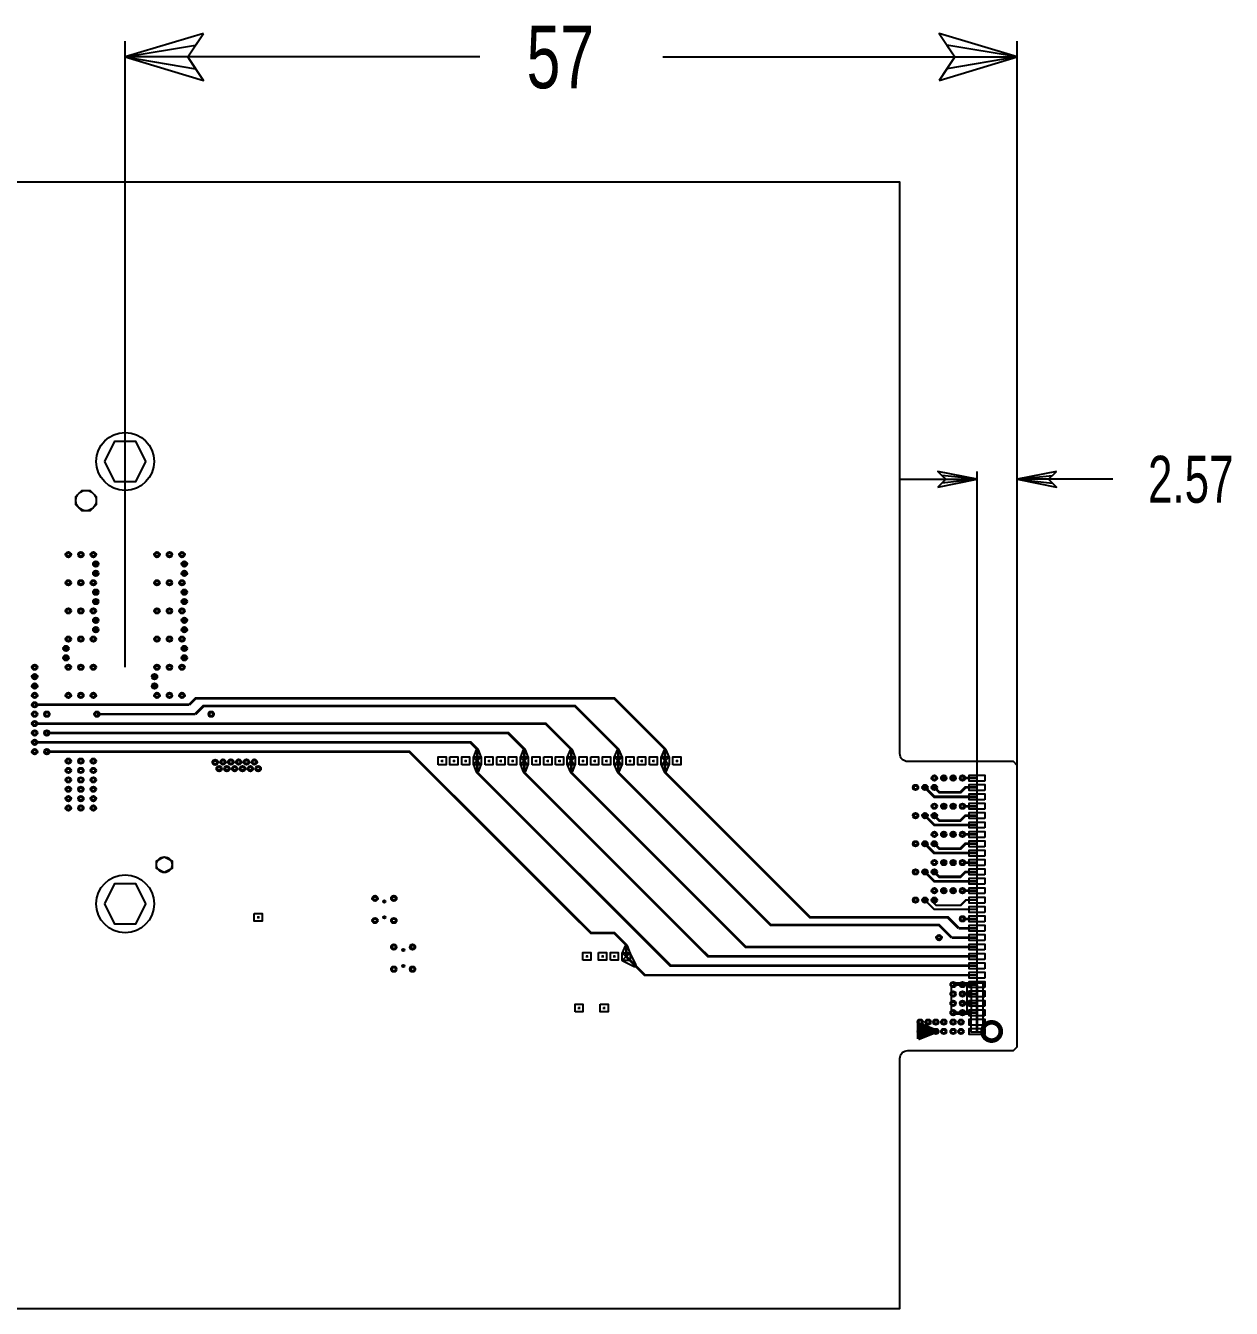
# Model space of a CAD drawing. Extents: x -65 to 700, y -155 to 755.
# Drawn here: x 16.6 to 93.7, y 450 to 532 of the extents above; entities that cross this region are included whole.
import ezdxf

# ---------------------------------------------------------------- set-up
doc = ezdxf.new("R2010")
doc.units = 0
for name, color, linetype in [('BOARD_GEOMETRY_DIMENSION', 212, 'CONTINUOUS'), ('BOARD_GEOMETRY_OUTLINE', 254, 'CONTINUOUS'), ('ETCH_BOTTOM', 30, 'CONTINUOUS'), ('MANUFACTURING_NCBACKDRILL-1-4', 85, 'CONTINUOUS'), ('MANUFACTURING_NCBACKDRILL-16-4', 85, 'CONTINUOUS'), ('MANUFACTURING_NCBACKDRILL-16-6', 85, 'CONTINUOUS'), ('MANUFACTURING_NCLEGEND-1-16', 85, 'CONTINUOUS'), ('PACKAGE_GEOMETRY_ASSEMBLY_BOTTO', 13, 'CONTINUOUS'), ('PACKAGE_GEOMETRY_SILKSCREEN_BOT', 6, 'CONTINUOUS'), ('PIN_BOTTOM', 30, 'CONTINUOUS'), ('VIA_CLASS_BOTTOM', 30, 'CONTINUOUS')]:
    doc.layers.add(name, color=color, linetype=linetype)

# ---------------------------------------------------------------- blocks, each defined once
blk = doc.blocks.new('FIGURE_SQUARE')
blk.add_lwpolyline([(-0.5, -0.5), (-0.5, 0.5), (0.5, 0.5), (0.5, -0.5)], close=True)
blk = doc.blocks.new('FIGURE_CROSS')
for points in [[(-0.5, 0), (0.5, 0)], [(0, 0.5), (0, -0.5)]]:
    blk.add_lwpolyline(points)
blk = doc.blocks.new('FIGURE_HEX')
blk.add_lwpolyline([(-0.5, 0), (-0.25, 0.5), (0.25, 0.5), (0.5, 0), (0.25, -0.5), (-0.25, -0.5)], close=True)
blk = doc.blocks.new('FIGURE_OCT')
blk.add_lwpolyline([(-0.5, -0.2071), (-0.5, 0.2071), (-0.2071, 0.5), (0.2071, 0.5), (0.5, 0.2071), (0.5, -0.2071), (0.2071, -0.5), (-0.2071, -0.5)], close=True)

msp = doc.modelspace()

# ---------------------------------------------------------------- linework, layer by layer
at = {"layer": 'BOARD_GEOMETRY_DIMENSION'}
for points in [[(23, 530), (27.5, 529.25), (27, 530), (23, 530), (27.5, 530.75), (28, 531.5)], [(28, 531.5), (23, 530), (28, 528.5), (27, 530), (28, 531.5)], [(75, 528.5), (80, 530), (75, 531.5), (76, 530), (75, 528.5)], [(23, 491), (23, 531)], [(80, 530), (75.5, 530.75), (76, 530), (80, 530), (75.5, 529.25), (75, 528.5)], [(80, 478.0097), (80, 531)], [(45.65, 530), (23, 530)], [(57.35, 530), (80, 530)], [(74.93, 502.5), (77.43, 503), (74.93, 503.5), (75.43, 503), (74.93, 502.5)], [(77.43, 468.2), (77.43, 503.5)], [(80, 503), (82.25, 502.75), (82, 503), (80, 503), (82.25, 503.25), (82.5, 503.5)], [(82.5, 503.5), (80, 503), (82.5, 502.5), (82, 503), (82.5, 503.5)], [(80, 467.225), (80, 503.5)], [(72.43, 503), (77.43, 503)], [(77.43, 503), (75.18, 503.25), (75.43, 503), (77.43, 503), (75.18, 502.75), (74.93, 502.5)], [(86.1, 503), (80, 503)]]:
    msp.add_lwpolyline(points, dxfattribs=at)
at = {"layer": 'BOARD_GEOMETRY_OUTLINE'}
msp.add_lwpolyline([(0, 450), (72.5, 450), (72.5, 465.975, -0.429311), (73, 466.475), (79.75, 466.475), (80, 466.725), (80, 484.705), (79.75, 484.955), (73, 484.955, -0.410035), (72.5, 485.455), (72.5, 522), (0, 522)], format="xyb", close=True, dxfattribs=at)
at = {"layer": 'ETCH_BOTTOM'}
for points, const_width in [([(27.085, 488.585), (27.5, 489), (54.25, 489), (57.5, 485.75), (57.5, 485)], 0.169), ([(17.22, 488.585), (27.085, 488.585)], 0.169), ([(21.2, 487.985), (27.485, 487.985)], 0.169), ([(27.485, 487.985), (28, 488.5), (51.75, 488.5), (54.5, 485.75), (54.5, 485)], 0.169), ([(17.22, 487.385), (49.865, 487.385), (51.5, 485.75), (51.5, 485)], 0.169), ([(17.22, 486.185), (45.065, 486.185), (45.5, 485.75), (45.5, 485)], 0.169), ([(18, 486.785), (47.465, 486.785), (48.5, 485.75), (48.5, 485)], 0.169), ([(55.0146, 472.4854), (55.0146, 473.2354), (54.25, 474), (52.75, 474), (41.165, 485.585), (18, 485.585)], 0.169), ([(45.5, 485), (45.5, 484.25), (57.85, 471.9), (77.43, 471.9)], 0.169), ([(48.5, 485), (48.5, 484.25), (60.25, 472.5), (77.43, 472.5)], 0.169), ([(51.5, 485), (51.5, 484.25), (62.65, 473.1), (77.43, 473.1)], 0.169), ([(54.5, 485), (54.5, 484.25), (64.25, 474.5), (75.0025, 474.5), (75.8025, 473.7)], 0.169), ([(57.5, 485), (57.5, 484.25), (66.75, 475), (75.5582, 475), (76.2582, 474.3)], 0.169), ([(77.43, 483.9), (76.5, 483.9)], 0.169), ([(77.43, 482.7), (74.7, 482.7), (74.1, 483.3)], 0.171), ([(77.43, 483.3), (76.6805, 483.3), (76.3665, 482.986), (75.014, 482.986), (74.7, 483.3)], 0.171), ([(77.43, 482.1), (76.5, 482.1)], 0.169), ([(77.43, 480.9), (74.7, 480.9), (74.1, 481.5)], 0.171), ([(77.43, 481.5), (76.6805, 481.5), (76.3665, 481.186), (75.014, 481.186), (74.7, 481.5)], 0.171), ([(77.43, 479.1), (74.7, 479.1), (74.1, 479.7)], 0.171), ([(77.43, 479.7), (76.6805, 479.7), (76.3665, 479.386), (75.014, 479.386), (74.7, 479.7)], 0.171), ([(77.43, 480.3), (76.5, 480.3)], 0.169), ([(77.43, 478.5), (76.5, 478.5)], 0.169), ([(77.43, 477.3), (74.7, 477.3), (74.1, 477.9)], 0.171), ([(77.43, 477.9), (76.6805, 477.9), (76.3665, 477.586), (75.014, 477.586), (74.7, 477.9)], 0.171), ([(77.43, 476.7), (76.5, 476.7)], 0.169), ([(77.43, 475.5), (74.7, 475.5), (74.1, 476.1)], 0.127), ([(77.43, 476.1), (76.7165, 476.1), (76.3835, 475.767), (74.8106, 475.767), (74.6786, 475.899), (74.6786, 476.0786), (74.7, 476.1)], 0.127), ([(77.43, 474.9), (76.5, 474.9)], 0.169), ([(76.2582, 474.3), (77.43, 474.3)], 0.169), ([(75.8025, 473.7), (77.43, 473.7)], 0.169), ([(55.0146, 472.4854), (56.2, 471.3), (77.43, 471.3)], 0.169), ([(76.5, 470.7), (75.9, 470.7)], 0.169), ([(77.43, 470.7), (76.5, 470.7)], 0.169), ([(77.43, 470.7), (77.43, 470.1)], 0.169), ([(77.43, 470.1), (76.5, 470.1)], 0.169), ([(77.43, 470.1), (77.43, 469.5)], 0.169), ([(77.43, 469.5), (76.5, 469.5)], 0.169), ([(77.43, 469.5), (77.43, 468.9)], 0.169), ([(76.5, 468.9), (75.9, 468.9)], 0.169), ([(77.43, 468.9), (76.5, 468.9)], 0.169), ([(77.43, 468.9), (77.43, 468.3)], 0.169), ([(77.43, 468.3), (77.43, 467.7)], 0.169)]:
    msp.add_lwpolyline(points, dxfattribs=dict(at, const_width=const_width))
for points in [[(45.4284, 485.6942), (45.25, 485.25), (45.5, 484.9789), (45.75, 485.25), (45.5716, 485.6942, 0.55392)], [(48.4284, 485.6942), (48.25, 485.25), (48.5, 484.9789), (48.75, 485.25), (48.5716, 485.6942, 0.55392)], [(51.4284, 485.6942), (51.25, 485.25), (51.5, 484.9789), (51.75, 485.25), (51.5716, 485.6942, 0.55392)], [(54.4284, 485.6942), (54.25, 485.25), (54.5, 484.9789), (54.75, 485.25), (54.5716, 485.6942, 0.55392)], [(57.4284, 485.6942), (57.25, 485.25), (57.5, 484.9789), (57.75, 485.25), (57.5716, 485.6942, 0.55392)], [(45.5716, 484.3058), (45.75, 484.75), (45.5, 485.0211), (45.25, 484.75), (45.4284, 484.3058, 0.55392)], [(48.5716, 484.3058), (48.75, 484.75), (48.5, 485.0211), (48.25, 484.75), (48.4284, 484.3058, 0.55392)], [(51.5716, 484.3058), (51.75, 484.75), (51.5, 485.0211), (51.25, 484.75), (51.4284, 484.3058, 0.55392)], [(54.5716, 484.3058), (54.75, 484.75), (54.5, 485.0211), (54.25, 484.75), (54.4284, 484.3058, 0.55392)], [(57.5716, 484.3058), (57.75, 484.75), (57.5, 485.0211), (57.25, 484.75), (57.4284, 484.3058, 0.55392)], [(54.943, 473.1796), (54.7646, 472.7354), (55.0146, 472.4643), (55.2646, 472.7354), (55.0862, 473.1796, 0.55392)], [(55.6375, 471.971), (55.2646, 472.7354), (54.9997, 472.5003), (54.7646, 472.2354), (55.529, 471.8625, 0.640781)]]:
    msp.add_lwpolyline(points, format="xyb", close=True, dxfattribs=at)
for points in [[(75.8, 470.8), (77.8, 470.8), (77.8, 467.65), (77.05, 467.65), (77.05, 468.8), (75.8, 468.8)], [(76.8, 470.2), (76.8, 470.6), (77.05, 470.6), (77.05, 470.2)], [(76.8, 469.6), (76.8, 470), (77.05, 470), (77.05, 469.6)], [(76.8, 469), (76.8, 469.4), (77.05, 469.4), (77.05, 469)]]:
    msp.add_lwpolyline(points, close=True, dxfattribs=at)
at = {"layer": 'PACKAGE_GEOMETRY_ASSEMBLY_BOTTO', "const_width": 0.3}
msp.add_lwpolyline([(78.9431, 467.7, 1), (77.7769, 467.7, 1), (78.9431, 467.7)], format="xyb", dxfattribs=at)
at = {"layer": 'PACKAGE_GEOMETRY_SILKSCREEN_BOT', "const_width": 0.2}
for points in [[(74.9237, 467.7189), (73.6737, 468.2189)], [(73.6737, 468.2189), (73.6737, 467.2189)], [(73.6737, 467.2189), (74.9237, 467.7189)], [(74.9237, 467.7189), (73.7237, 468.0689)], [(73.7237, 468.0689), (73.7237, 467.4189)], [(73.7237, 467.4189), (74.6237, 467.7189)], [(74.6237, 467.7189), (73.8237, 467.9189)], [(73.8237, 467.9189), (73.8237, 467.5689)], [(73.8237, 467.5689), (74.3737, 467.7189)], [(74.3737, 467.7189), (73.8737, 467.7189)]]:
    msp.add_lwpolyline(points, dxfattribs=at)
at = {"layer": 'PIN_BOTTOM'}
for points in [[(43.7501, 485.25), (44.2501, 485.25), (44.2501, 484.75), (43.7501, 484.75)], [(45.25, 485.25), (45.75, 485.25), (45.75, 484.75), (45.25, 484.75)], [(46.75, 485.25), (47.25, 485.25), (47.25, 484.75), (46.75, 484.75)], [(48.25, 485.25), (48.75, 485.25), (48.75, 484.75), (48.25, 484.75)], [(49.7501, 485.25), (50.2501, 485.25), (50.2501, 484.75), (49.7501, 484.75)], [(51.25, 485.25), (51.75, 485.25), (51.75, 484.75), (51.25, 484.75)], [(52.75, 485.25), (53.25, 485.25), (53.25, 484.75), (52.75, 484.75)], [(54.25, 485.25), (54.75, 485.25), (54.75, 484.75), (54.25, 484.75)], [(55.7501, 485.25), (56.2501, 485.25), (56.2501, 484.75), (55.7501, 484.75)], [(57.25, 485.25), (57.75, 485.25), (57.75, 484.75), (57.25, 484.75)], [(77.93, 483.71), (76.93, 483.71), (76.93, 484.09), (77.93, 484.09)], [(77.93, 483.11), (76.93, 483.11), (76.93, 483.49), (77.93, 483.49)], [(77.93, 482.51), (76.93, 482.51), (76.93, 482.89), (77.93, 482.89)], [(77.93, 481.91), (76.93, 481.91), (76.93, 482.29), (77.93, 482.29)], [(77.93, 481.31), (76.93, 481.31), (76.93, 481.69), (77.93, 481.69)], [(77.93, 480.71), (76.93, 480.71), (76.93, 481.09), (77.93, 481.09)], [(77.93, 480.11), (76.93, 480.11), (76.93, 480.49), (77.93, 480.49)], [(77.93, 479.51), (76.93, 479.51), (76.93, 479.89), (77.93, 479.89)], [(77.93, 478.91), (76.93, 478.91), (76.93, 479.29), (77.93, 479.29)], [(77.93, 478.31), (76.93, 478.31), (76.93, 478.69), (77.93, 478.69)], [(77.93, 477.71), (76.93, 477.71), (76.93, 478.09), (77.93, 478.09)], [(77.93, 477.11), (76.93, 477.11), (76.93, 477.49), (77.93, 477.49)], [(77.93, 476.51), (76.93, 476.51), (76.93, 476.89), (77.93, 476.89)], [(77.93, 475.91), (76.93, 475.91), (76.93, 476.29), (77.93, 476.29)], [(77.93, 475.31), (76.93, 475.31), (76.93, 475.69), (77.93, 475.69)], [(31.25, 475.25), (31.75, 475.25), (31.75, 474.75), (31.25, 474.75)], [(77.93, 474.71), (76.93, 474.71), (76.93, 475.09), (77.93, 475.09)], [(77.93, 474.11), (76.93, 474.11), (76.93, 474.49), (77.93, 474.49)], [(77.93, 473.51), (76.93, 473.51), (76.93, 473.89), (77.93, 473.89)], [(77.93, 472.91), (76.93, 472.91), (76.93, 473.29), (77.93, 473.29)], [(53.2497, 472.7504), (53.7497, 472.7504), (53.7497, 472.2504), (53.2497, 472.2504)], [(54.7646, 472.7354), (55.2646, 472.7354), (55.2646, 472.2354), (54.7646, 472.2354)], [(77.93, 472.31), (76.93, 472.31), (76.93, 472.69), (77.93, 472.69)], [(77.93, 471.71), (76.93, 471.71), (76.93, 472.09), (77.93, 472.09)], [(77.93, 471.11), (76.93, 471.11), (76.93, 471.49), (77.93, 471.49)], [(77.93, 470.51), (76.93, 470.51), (76.93, 470.89), (77.93, 470.89)], [(77.93, 469.91), (76.93, 469.91), (76.93, 470.29), (77.93, 470.29)], [(53.35, 469.45), (53.85, 469.45), (53.85, 468.95), (53.35, 468.95)], [(77.93, 469.31), (76.93, 469.31), (76.93, 469.69), (77.93, 469.69)], [(77.93, 468.71), (76.93, 468.71), (76.93, 469.09), (77.93, 469.09)], [(77.93, 468.11), (76.93, 468.11), (76.93, 468.49), (77.93, 468.49)], [(77.93, 467.51), (76.93, 467.51), (76.93, 467.89), (77.93, 467.89)]]:
    msp.add_lwpolyline(points, close=True, dxfattribs=at)
for centre, radius in [((23, 504.14), 1.85), ((20.5, 501.64), 0.65), ((25.5, 478.36), 0.5), ((23, 475.86), 1.85), ((39.5662, 476.009), 0.075), ((39.5662, 474.991), 0.075), ((40.7639, 472.9), 0.075), ((40.7639, 471.882), 0.075)]:
    msp.add_circle(centre, radius, dxfattribs=at)
at = {"layer": 'VIA_CLASS_BOTTOM'}
for points in [[(43, 484.75), (43, 485.25), (43.5, 485.25), (43.5, 484.75)], [(44.5001, 484.75), (44.5001, 485.25), (45.0001, 485.25), (45.0001, 484.75)], [(46, 484.75), (46, 485.25), (46.5, 485.25), (46.5, 484.75)], [(47.5, 484.75), (47.5, 485.25), (48, 485.25), (48, 484.75)], [(49, 484.75), (49, 485.25), (49.5, 485.25), (49.5, 484.75)], [(50.5001, 484.75), (50.5001, 485.25), (51.0001, 485.25), (51.0001, 484.75)], [(52, 484.75), (52, 485.25), (52.5, 485.25), (52.5, 484.75)], [(53.5, 484.75), (53.5, 485.25), (54, 485.25), (54, 484.75)], [(55, 484.75), (55, 485.25), (55.5, 485.25), (55.5, 484.75)], [(56.5001, 484.75), (56.5001, 485.25), (57.0001, 485.25), (57.0001, 484.75)], [(58, 484.75), (58, 485.25), (58.5, 485.25), (58.5, 484.75)], [(52.25, 472.25), (52.25, 472.75), (52.75, 472.75), (52.75, 472.25)], [(54, 472.25), (54, 472.75), (54.5, 472.75), (54.5, 472.25)], [(51.75, 468.95), (51.75, 469.45), (52.25, 469.45), (52.25, 468.95)]]:
    msp.add_lwpolyline(points, close=True, dxfattribs=at)
for centre in [(19.37, 498.185), (20.17, 498.185), (20.97, 498.185), (21.12, 497.585), (25.03, 498.185), (25.83, 498.185), (26.63, 498.185), (26.78, 497.585), (21.12, 496.985), (26.78, 496.985), (19.37, 496.385), (20.17, 496.385), (20.97, 496.385), (25.03, 496.385), (25.83, 496.385), (26.63, 496.385), (21.12, 495.785), (21.12, 495.185), (26.78, 495.785), (26.78, 495.185), (19.37, 494.585), (20.17, 494.585), (20.97, 494.585), (25.03, 494.585), (25.83, 494.585), (26.63, 494.585), (21.12, 493.985), (26.78, 493.985), (19.37, 492.785), (20.17, 492.785), (20.97, 492.785), (21.12, 493.385), (25.03, 492.785), (25.83, 492.785), (26.63, 492.785), (26.78, 493.385), (19.22, 492.185), (26.78, 492.185), (19.22, 491.585), (26.78, 491.585), (17.22, 490.985), (17.22, 490.385), (19.37, 490.985), (20.17, 490.985), (20.97, 490.985), (24.88, 490.385), (25.03, 490.985), (25.83, 490.985), (26.63, 490.985), (17.22, 489.785), (24.88, 489.785), (17.22, 489.185), (17.22, 488.585), (19.37, 489.185), (20.17, 489.185), (20.97, 489.185), (25.03, 489.185), (25.83, 489.185), (26.63, 489.185), (17.22, 487.985), (18, 487.985), (21.2, 487.985), (28.5, 487.985), (17.22, 487.385), (17.22, 486.785), (17.22, 486.185), (18, 486.785), (17.22, 485.585), (18, 485.585), (19.37, 484.985), (20.17, 484.985), (20.97, 484.985), (28.75, 484.91), (29, 484.5), (29.25, 484.925), (29.5, 484.5), (29.75, 484.925), (30, 484.5), (30.25, 484.925), (30.5, 484.5), (30.75, 484.925), (31, 484.5), (31.25, 484.925), (31.5, 484.5), (19.37, 484.385), (19.37, 483.785), (20.17, 484.385), (20.17, 483.785), (20.97, 484.385), (20.97, 483.785), (74.7, 483.9), (75.3, 483.9), (75.9, 483.9), (76.5, 483.9), (19.37, 483.185), (20.17, 483.185), (20.97, 483.185), (73.5, 483.3), (74.1, 483.3), (74.7, 483.3), (19.37, 482.585), (19.37, 481.985), (20.17, 482.585), (20.17, 481.985), (20.97, 482.585), (20.97, 481.985), (74.7, 482.1), (75.3, 482.1), (75.9, 482.1), (76.5, 482.1), (73.5, 481.5), (74.1, 481.5), (74.7, 481.5), (73.5, 479.7), (74.1, 479.7), (74.7, 480.3), (74.7, 479.7), (75.3, 480.3), (75.9, 480.3), (76.5, 480.3), (73.5, 477.9), (74.1, 477.9), (74.7, 478.5), (74.7, 477.9), (75.3, 478.5), (75.9, 478.5), (76.5, 478.5), (74.7, 476.7), (75.3, 476.7), (75.9, 476.7), (76.5, 476.7), (38.9662, 476.209), (40.1662, 476.209), (73.5, 476.1), (74.1, 476.1), (74.7, 476.1), (38.9662, 474.791), (40.1662, 474.791), (76.5, 474.9), (40.1639, 473.1), (41.3639, 473.1), (75, 473.7), (40.1639, 471.682), (41.3639, 471.682), (75.9, 470.7), (76.5, 470.7), (75.9, 470.1), (76.5, 470.1), (75.9, 469.5), (75.9, 468.9), (76.5, 469.5), (76.5, 468.9), (73.8, 468.3), (74.3, 468.3), (74.8, 468.3), (75.3, 468.3), (75.9, 468.3), (76.4, 468.3), (73.8, 467.7), (74.3, 467.7), (74.8, 467.7), (75.3, 467.7), (75.9, 467.7), (76.4, 467.7)]:
    msp.add_circle(centre, 0.175, dxfattribs=at)

# ---------------------------------------------------------------- block references
at = {"layer": 'MANUFACTURING_NCBACKDRILL-1-4', "xscale": 0.2, "yscale": 0.2}
for p in [(74.1, 483.3), (74.7, 483.3), (74.1, 481.5), (74.7, 481.5), (74.1, 479.7), (74.7, 479.7), (74.1, 477.9), (74.7, 477.9), (74.1, 476.1), (74.7, 476.1)]:
    msp.add_blockref('FIGURE_CROSS', p, dxfattribs=at)
at = {"layer": 'MANUFACTURING_NCBACKDRILL-16-4'}
for p, xscale, yscale in [((26.78, 497.585), 0.2, 0.2), ((26.78, 496.985), 0.2, 0.2), ((26.78, 495.785), 0.2, 0.2), ((26.78, 495.185), 0.2, 0.2), ((26.78, 493.985), 0.2, 0.2), ((26.78, 493.385), 0.2, 0.2), ((26.78, 492.185), 0.2, 0.2), ((26.78, 491.585), 0.2, 0.2), ((24.88, 490.385), 0.2, 0.2), ((24.88, 489.785), 0.2, 0.2), ((75.3, 483.9), 0.2, 0.2), ((75.9, 483.9), 0.2, 0.2), ((75.3, 482.1), 0.2, 0.2), ((75.9, 482.1), 0.2, 0.2), ((75.3, 480.3), 0.2, 0.2), ((75.9, 480.3), 0.2, 0.2), ((75.3, 478.5), 0.2, 0.2), ((75.9, 478.5), 0.2, 0.2), ((75.3, 476.7), 0.2, 0.2), ((75.9, 476.7), 0.2, 0.2), ((39.5662, 476.009), 0.15, 0.15), ((39.5662, 474.991), 0.15, 0.15)]:
    msp.add_blockref('FIGURE_CROSS', p, dxfattribs=dict(at, xscale=xscale, yscale=yscale))
at = {"layer": 'MANUFACTURING_NCBACKDRILL-16-6'}
for p, xscale, yscale in [((21.12, 497.585), 0.2, 0.2), ((21.12, 496.985), 0.2, 0.2), ((21.12, 495.785), 0.2, 0.2), ((21.12, 495.185), 0.2, 0.2), ((21.12, 493.985), 0.2, 0.2), ((21.12, 493.385), 0.2, 0.2), ((19.22, 492.185), 0.2, 0.2), ((19.22, 491.585), 0.2, 0.2), ((17.22, 490.385), 0.2, 0.2), ((17.22, 489.785), 0.2, 0.2), ((40.7639, 472.9), 0.15, 0.15), ((40.7639, 471.882), 0.15, 0.15)]:
    msp.add_blockref('FIGURE_CROSS', p, dxfattribs=dict(at, xscale=xscale, yscale=yscale))
at = {"layer": 'MANUFACTURING_NCLEGEND-1-16'}
for name, p, xscale, yscale in [('FIGURE_HEX', (23, 504.14), 2.6, 2.6), ('FIGURE_OCT', (20.5, 501.64), 1.3, 1.3), ('FIGURE_SQUARE', (19.37, 498.185), 0.2, 0.2), ('FIGURE_SQUARE', (20.17, 498.185), 0.2, 0.2), ('FIGURE_SQUARE', (20.97, 498.185), 0.2, 0.2), ('FIGURE_SQUARE', (25.03, 498.185), 0.2, 0.2), ('FIGURE_SQUARE', (25.83, 498.185), 0.2, 0.2), ('FIGURE_SQUARE', (26.63, 498.185), 0.2, 0.2), ('FIGURE_SQUARE', (21.12, 497.585), 0.2, 0.2), ('FIGURE_SQUARE', (21.12, 496.985), 0.2, 0.2), ('FIGURE_SQUARE', (26.78, 497.585), 0.2, 0.2), ('FIGURE_SQUARE', (26.78, 496.985), 0.2, 0.2), ('FIGURE_SQUARE', (19.37, 496.385), 0.2, 0.2), ('FIGURE_SQUARE', (20.17, 496.385), 0.2, 0.2), ('FIGURE_SQUARE', (20.97, 496.385), 0.2, 0.2), ('FIGURE_SQUARE', (25.03, 496.385), 0.2, 0.2), ('FIGURE_SQUARE', (25.83, 496.385), 0.2, 0.2), ('FIGURE_SQUARE', (26.63, 496.385), 0.2, 0.2), ('FIGURE_SQUARE', (21.12, 495.785), 0.2, 0.2), ('FIGURE_SQUARE', (21.12, 495.185), 0.2, 0.2), ('FIGURE_SQUARE', (26.78, 495.785), 0.2, 0.2), ('FIGURE_SQUARE', (26.78, 495.185), 0.2, 0.2), ('FIGURE_SQUARE', (19.37, 494.585), 0.2, 0.2), ('FIGURE_SQUARE', (20.17, 494.585), 0.2, 0.2), ('FIGURE_SQUARE', (20.97, 494.585), 0.2, 0.2), ('FIGURE_SQUARE', (25.03, 494.585), 0.2, 0.2), ('FIGURE_SQUARE', (25.83, 494.585), 0.2, 0.2), ('FIGURE_SQUARE', (26.63, 494.585), 0.2, 0.2), ('FIGURE_SQUARE', (21.12, 493.985), 0.2, 0.2), ('FIGURE_SQUARE', (26.78, 493.985), 0.2, 0.2), ('FIGURE_SQUARE', (19.37, 492.785), 0.2, 0.2), ('FIGURE_SQUARE', (20.17, 492.785), 0.2, 0.2), ('FIGURE_SQUARE', (20.97, 492.785), 0.2, 0.2), ('FIGURE_SQUARE', (21.12, 493.385), 0.2, 0.2), ('FIGURE_SQUARE', (25.03, 492.785), 0.2, 0.2), ('FIGURE_SQUARE', (25.83, 492.785), 0.2, 0.2), ('FIGURE_SQUARE', (26.63, 492.785), 0.2, 0.2), ('FIGURE_SQUARE', (26.78, 493.385), 0.2, 0.2), ('FIGURE_SQUARE', (19.22, 492.185), 0.2, 0.2), ('FIGURE_SQUARE', (26.78, 492.185), 0.2, 0.2), ('FIGURE_SQUARE', (19.22, 491.585), 0.2, 0.2), ('FIGURE_SQUARE', (26.78, 491.585), 0.2, 0.2), ('FIGURE_SQUARE', (17.22, 490.985), 0.2, 0.2), ('FIGURE_SQUARE', (17.22, 490.385), 0.2, 0.2), ('FIGURE_SQUARE', (19.37, 490.985), 0.2, 0.2), ('FIGURE_SQUARE', (20.17, 490.985), 0.2, 0.2), ('FIGURE_SQUARE', (20.97, 490.985), 0.2, 0.2), ('FIGURE_SQUARE', (24.88, 490.385), 0.2, 0.2), ('FIGURE_SQUARE', (25.03, 490.985), 0.2, 0.2), ('FIGURE_SQUARE', (25.83, 490.985), 0.2, 0.2), ('FIGURE_SQUARE', (26.63, 490.985), 0.2, 0.2), ('FIGURE_SQUARE', (17.22, 489.785), 0.2, 0.2), ('FIGURE_SQUARE', (24.88, 489.785), 0.2, 0.2), ('FIGURE_SQUARE', (17.22, 489.185), 0.2, 0.2), ('FIGURE_SQUARE', (19.37, 489.185), 0.2, 0.2), ('FIGURE_SQUARE', (20.17, 489.185), 0.2, 0.2), ('FIGURE_SQUARE', (20.97, 489.185), 0.2, 0.2), ('FIGURE_SQUARE', (25.03, 489.185), 0.2, 0.2), ('FIGURE_SQUARE', (25.83, 489.185), 0.2, 0.2), ('FIGURE_SQUARE', (26.63, 489.185), 0.2, 0.2), ('FIGURE_SQUARE', (17.22, 488.585), 0.2, 0.2), ('FIGURE_SQUARE', (17.22, 487.985), 0.2, 0.2), ('FIGURE_SQUARE', (18, 487.985), 0.2, 0.2), ('FIGURE_SQUARE', (21.2, 487.985), 0.2, 0.2), ('FIGURE_SQUARE', (28.5, 487.985), 0.2, 0.2), ('FIGURE_SQUARE', (17.22, 487.385), 0.2, 0.2), ('FIGURE_SQUARE', (17.22, 486.785), 0.2, 0.2), ('FIGURE_SQUARE', (17.22, 486.185), 0.2, 0.2), ('FIGURE_SQUARE', (18, 486.785), 0.2, 0.2), ('FIGURE_SQUARE', (17.22, 485.585), 0.2, 0.2), ('FIGURE_SQUARE', (18, 485.585), 0.2, 0.2), ('FIGURE_SQUARE', (19.37, 484.985), 0.2, 0.2), ('FIGURE_SQUARE', (20.17, 484.985), 0.2, 0.2), ('FIGURE_SQUARE', (20.97, 484.985), 0.2, 0.2), ('FIGURE_SQUARE', (28.75, 484.91), 0.2, 0.2), ('FIGURE_SQUARE', (29.25, 484.925), 0.2, 0.2), ('FIGURE_SQUARE', (29.75, 484.925), 0.2, 0.2), ('FIGURE_SQUARE', (30.25, 484.925), 0.2, 0.2), ('FIGURE_SQUARE', (30.75, 484.925), 0.2, 0.2), ('FIGURE_SQUARE', (31.25, 484.925), 0.2, 0.2), ('FIGURE_CROSS', (43.25, 485), 0.15, 0.15), ('FIGURE_CROSS', (44.0001, 485), 0.15, 0.15), ('FIGURE_CROSS', (44.7501, 485), 0.15, 0.15), ('FIGURE_CROSS', (45.5, 485), 0.15, 0.15), ('FIGURE_CROSS', (46.25, 485), 0.15, 0.15), ('FIGURE_CROSS', (47, 485), 0.15, 0.15), ('FIGURE_CROSS', (47.75, 485), 0.15, 0.15), ('FIGURE_CROSS', (48.5, 485), 0.15, 0.15), ('FIGURE_CROSS', (49.25, 485), 0.15, 0.15), ('FIGURE_CROSS', (50.0001, 485), 0.15, 0.15), ('FIGURE_CROSS', (50.7501, 485), 0.15, 0.15), ('FIGURE_CROSS', (51.5, 485), 0.15, 0.15), ('FIGURE_CROSS', (52.25, 485), 0.15, 0.15), ('FIGURE_CROSS', (53, 485), 0.15, 0.15), ('FIGURE_CROSS', (53.75, 485), 0.15, 0.15), ('FIGURE_CROSS', (54.5, 485), 0.15, 0.15), ('FIGURE_CROSS', (55.25, 485), 0.15, 0.15), ('FIGURE_CROSS', (56.0001, 485), 0.15, 0.15), ('FIGURE_CROSS', (56.7501, 485), 0.15, 0.15), ('FIGURE_CROSS', (57.5, 485), 0.15, 0.15), ('FIGURE_CROSS', (58.25, 485), 0.15, 0.15), ('FIGURE_SQUARE', (19.37, 484.385), 0.2, 0.2), ('FIGURE_SQUARE', (19.37, 483.785), 0.2, 0.2), ('FIGURE_SQUARE', (20.17, 484.385), 0.2, 0.2), ('FIGURE_SQUARE', (20.17, 483.785), 0.2, 0.2), ('FIGURE_SQUARE', (20.97, 484.385), 0.2, 0.2), ('FIGURE_SQUARE', (20.97, 483.785), 0.2, 0.2), ('FIGURE_SQUARE', (29, 484.5), 0.2, 0.2), ('FIGURE_SQUARE', (29.5, 484.5), 0.2, 0.2), ('FIGURE_SQUARE', (30, 484.5), 0.2, 0.2), ('FIGURE_SQUARE', (30.5, 484.5), 0.2, 0.2), ('FIGURE_SQUARE', (31, 484.5), 0.2, 0.2), ('FIGURE_SQUARE', (31.5, 484.5), 0.2, 0.2), ('FIGURE_SQUARE', (74.7, 483.9), 0.2, 0.2), ('FIGURE_SQUARE', (75.3, 483.9), 0.2, 0.2), ('FIGURE_SQUARE', (75.9, 483.9), 0.2, 0.2), ('FIGURE_SQUARE', (76.5, 483.9), 0.2, 0.2), ('FIGURE_SQUARE', (19.37, 483.185), 0.2, 0.2), ('FIGURE_SQUARE', (20.17, 483.185), 0.2, 0.2), ('FIGURE_SQUARE', (20.97, 483.185), 0.2, 0.2), ('FIGURE_SQUARE', (73.5, 483.3), 0.2, 0.2), ('FIGURE_SQUARE', (74.1, 483.3), 0.2, 0.2), ('FIGURE_SQUARE', (74.7, 483.3), 0.2, 0.2), ('FIGURE_SQUARE', (19.37, 482.585), 0.2, 0.2), ('FIGURE_SQUARE', (20.17, 482.585), 0.2, 0.2), ('FIGURE_SQUARE', (20.97, 482.585), 0.2, 0.2), ('FIGURE_SQUARE', (74.7, 482.1), 0.2, 0.2), ('FIGURE_SQUARE', (75.3, 482.1), 0.2, 0.2), ('FIGURE_SQUARE', (75.9, 482.1), 0.2, 0.2), ('FIGURE_SQUARE', (76.5, 482.1), 0.2, 0.2), ('FIGURE_SQUARE', (19.37, 481.985), 0.2, 0.2), ('FIGURE_SQUARE', (20.17, 481.985), 0.2, 0.2), ('FIGURE_SQUARE', (20.97, 481.985), 0.2, 0.2), ('FIGURE_SQUARE', (73.5, 481.5), 0.2, 0.2), ('FIGURE_SQUARE', (74.1, 481.5), 0.2, 0.2), ('FIGURE_SQUARE', (74.7, 481.5), 0.2, 0.2), ('FIGURE_SQUARE', (73.5, 479.7), 0.2, 0.2), ('FIGURE_SQUARE', (74.1, 479.7), 0.2, 0.2), ('FIGURE_SQUARE', (74.7, 480.3), 0.2, 0.2), ('FIGURE_SQUARE', (74.7, 479.7), 0.2, 0.2), ('FIGURE_SQUARE', (75.3, 480.3), 0.2, 0.2), ('FIGURE_SQUARE', (75.9, 480.3), 0.2, 0.2), ('FIGURE_SQUARE', (76.5, 480.3), 0.2, 0.2), ('FIGURE_SQUARE', (74.7, 478.5), 0.2, 0.2), ('FIGURE_SQUARE', (75.3, 478.5), 0.2, 0.2), ('FIGURE_SQUARE', (75.9, 478.5), 0.2, 0.2), ('FIGURE_SQUARE', (76.5, 478.5), 0.2, 0.2), ('FIGURE_SQUARE', (73.5, 477.9), 0.2, 0.2), ('FIGURE_SQUARE', (74.1, 477.9), 0.2, 0.2), ('FIGURE_SQUARE', (74.7, 477.9), 0.2, 0.2), ('FIGURE_HEX', (23, 475.86), 2.6, 2.6), ('FIGURE_SQUARE', (74.7, 476.7), 0.2, 0.2), ('FIGURE_SQUARE', (75.3, 476.7), 0.2, 0.2), ('FIGURE_SQUARE', (75.9, 476.7), 0.2, 0.2), ('FIGURE_SQUARE', (76.5, 476.7), 0.2, 0.2), ('FIGURE_SQUARE', (38.9662, 476.209), 0.2, 0.2), ('FIGURE_CROSS', (39.5662, 476.009), 0.15, 0.15), ('FIGURE_SQUARE', (40.1662, 476.209), 0.2, 0.2), ('FIGURE_SQUARE', (73.5, 476.1), 0.2, 0.2), ('FIGURE_SQUARE', (74.1, 476.1), 0.2, 0.2), ('FIGURE_SQUARE', (74.7, 476.1), 0.2, 0.2), ('FIGURE_CROSS', (31.5, 475), 0.15, 0.15), ('FIGURE_SQUARE', (38.9662, 474.791), 0.2, 0.2), ('FIGURE_CROSS', (39.5662, 474.991), 0.15, 0.15), ('FIGURE_SQUARE', (40.1662, 474.791), 0.2, 0.2), ('FIGURE_SQUARE', (76.5, 474.9), 0.2, 0.2), ('FIGURE_SQUARE', (40.1639, 473.1), 0.2, 0.2), ('FIGURE_SQUARE', (41.3639, 473.1), 0.2, 0.2), ('FIGURE_SQUARE', (75, 473.7), 0.2, 0.2), ('FIGURE_CROSS', (40.7639, 472.9), 0.15, 0.15), ('FIGURE_CROSS', (52.5, 472.5), 0.15, 0.15), ('FIGURE_CROSS', (53.4997, 472.5004), 0.15, 0.15), ('FIGURE_CROSS', (54.25, 472.5), 0.15, 0.15), ('FIGURE_CROSS', (55.0146, 472.4854), 0.15, 0.15), ('FIGURE_SQUARE', (40.1639, 471.682), 0.2, 0.2), ('FIGURE_CROSS', (40.7639, 471.882), 0.15, 0.15), ('FIGURE_SQUARE', (41.3639, 471.682), 0.2, 0.2), ('FIGURE_SQUARE', (75.9, 470.7), 0.2, 0.2), ('FIGURE_SQUARE', (76.5, 470.7), 0.2, 0.2), ('FIGURE_SQUARE', (75.9, 470.1), 0.2, 0.2), ('FIGURE_SQUARE', (76.5, 470.1), 0.2, 0.2), ('FIGURE_CROSS', (52, 469.2), 0.15, 0.15), ('FIGURE_CROSS', (53.6, 469.2), 0.15, 0.15), ('FIGURE_SQUARE', (75.9, 469.5), 0.2, 0.2), ('FIGURE_SQUARE', (76.5, 469.5), 0.2, 0.2), ('FIGURE_SQUARE', (73.8, 468.3), 0.2, 0.2), ('FIGURE_SQUARE', (74.3, 468.3), 0.2, 0.2), ('FIGURE_SQUARE', (74.8, 468.3), 0.2, 0.2), ('FIGURE_SQUARE', (75.3, 468.3), 0.2, 0.2), ('FIGURE_SQUARE', (75.9, 468.9), 0.2, 0.2), ('FIGURE_SQUARE', (75.9, 468.3), 0.2, 0.2), ('FIGURE_SQUARE', (76.4, 468.3), 0.2, 0.2), ('FIGURE_SQUARE', (76.5, 468.9), 0.2, 0.2), ('FIGURE_SQUARE', (73.8, 467.7), 0.2, 0.2), ('FIGURE_SQUARE', (74.3, 467.7), 0.2, 0.2), ('FIGURE_SQUARE', (74.8, 467.7), 0.2, 0.2), ('FIGURE_SQUARE', (75.3, 467.7), 0.2, 0.2), ('FIGURE_SQUARE', (75.9, 467.7), 0.2, 0.2), ('FIGURE_SQUARE', (76.4, 467.7), 0.2, 0.2)]:
    msp.add_blockref(name, p, dxfattribs=dict(at, xscale=xscale, yscale=yscale))
at = {"layer": 'MANUFACTURING_NCLEGEND-1-16', "rotation": 90}
msp.add_blockref('FIGURE_HEX', (25.5, 478.36), dxfattribs=at)

# ---------------------------------------------------------------- texts
at = {"layer": 'BOARD_GEOMETRY_DIMENSION'}
for s, height, width, p in [('57', 4, 0.725, (48.65, 528)), ('2.57', 3, 0.7, (88.35, 501.5))]:
    msp.add_text(s, height=height, dxfattribs=dict(at, width=width)).set_placement(p)

doc.saveas('drawing.dxf')
